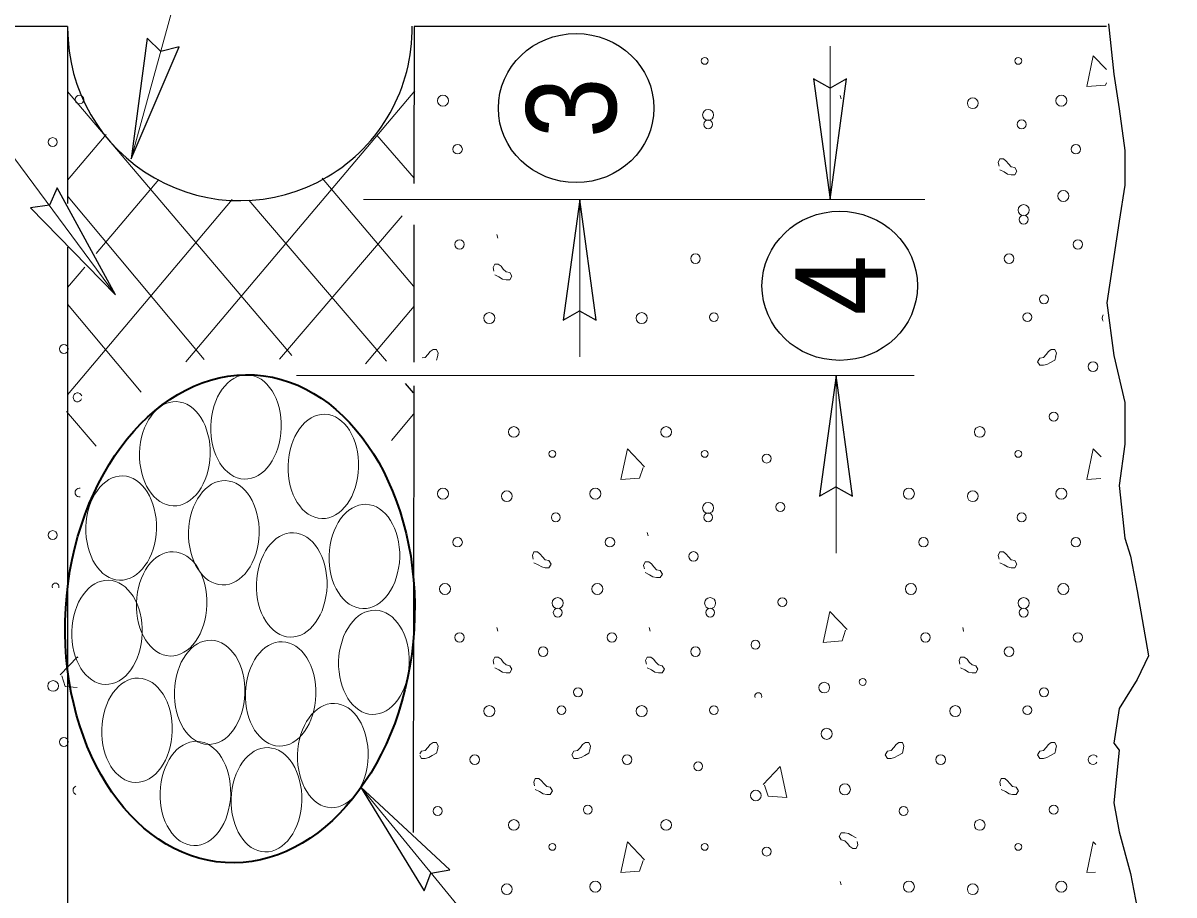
# Model space of a CAD drawing. Extents: x 912 to 1283, y -225 to 49.
# Drawn here: x 1150.73 to 1167.21, y -95.22 to -82.74 of the extents above; entities that cross this region are included whole.
import ezdxf

# ---------------------------------------------------------------- set-up
doc = ezdxf.new("R2010")
doc.units = 0
doc.header["$LTSCALE"] = 0.54
doc.layers.add('1', color=7, linetype='Continuous', lineweight=13)

msp = doc.modelspace()

# ---------------------------------------------------------------- linework, layer by layer
at = {"layer": '1', "lineweight": 25}
for p, q in [((1151.3631, -82.7847), (1149.4468, -82.7847)), ((1151.3631, -82.7847), (1151.3631, -85.3192)), ((1156.3299, -82.7847), (1156.3265, -85.0337)), ((1166.244, -82.7847), (1156.3299, -82.7847)), ((1156.3258, -85.6222), (1156.3232, -87.59)), ((1151.3631, -85.9463), (1151.3631, -96.6644)), ((1156.3202, -88.029), (1156.2045, -87.8946)), ((1156.3224, -87.9295), (1156.3134, -94.3248))]:
    msp.add_line(p, q, dxfattribs=at)
at = {"layer": '1'}
for p, q in [((1162.2848, -83.0663), (1162.2848, -85.2632)), ((1154.5754, -87.4947), (1151.3631, -83.7164)), ((1153.0609, -87.587), (1156.3397, -83.7067)), ((1151.3631, -84.9853), (1151.9182, -84.3312)), ((1156.3299, -84.9557), (1155.7944, -84.3409)), ((1151.7762, -86.0338), (1152.6715, -84.9756)), ((1156.3202, -86.5025), (1155.0114, -84.9557)), ((1151.3631, -88.0587), (1153.7226, -85.2632)), ((1153.3215, -87.5506), (1151.3728, -85.2234)), ((1153.9603, -85.273), (1155.9333, -87.5777)), ((1155.6059, -85.2632), (1163.6423, -85.2632)), ((1158.6995, -87.5152), (1158.6995, -85.2632)), ((1154.4001, -87.548), (1156.1594, -85.4957)), ((1151.3631, -86.522), (1151.611, -86.2291)), ((1152.4195, -88.0185), (1151.3631, -86.7601)), ((1156.3299, -86.7897), (1155.6329, -87.6167)), ((1154.6457, -87.7815), (1163.4894, -87.7815)), ((1162.37, -87.7815), (1162.37, -90.3235)), ((1151.7773, -88.7947), (1151.353, -88.2967)), ((1156.0039, -88.711), (1156.3202, -88.3366))]:
    msp.add_line(p, q, dxfattribs=at)
for points in [[(1152.0533, -86.6257), (1148.3491, -81.6251), (1148.3491, -69.5806)], [(1152.2764, -84.6804), (1155.2393, -73.9116), (1158.5193, -73.9116)], [(1166.2443, -83.4006), (1166.0543, -83.203), (1165.9616, -83.6462), (1166.2298, -83.6255), (1166.2418, -83.5898)], [(1162.4443, -83.8216), (1162.4319, -83.7731), (1162.4304, -83.772)], [(1164.7144, -84.8347), (1164.7764, -84.8659), (1164.8278, -84.8967), (1164.8797, -84.9072), (1164.9312, -84.9072), (1164.9619, -84.8554), (1164.9312, -84.8039), (1164.8797, -84.7934), (1164.8383, -84.7525), (1164.8072, -84.7112), (1164.7663, -84.6804), (1164.7144, -84.6804), (1164.6938, -84.7318), (1164.7043, -84.7832)], [(1157.5136, -85.7646), (1157.526, -85.813), (1157.5275, -85.8145)], [(1157.4824, -86.3398), (1157.544, -86.371), (1157.5958, -86.4018), (1157.6473, -86.4123), (1157.6988, -86.4123), (1157.7295, -86.3605), (1157.6988, -86.3091), (1157.6473, -86.2986), (1157.606, -86.2577), (1157.5752, -86.2163), (1157.5338, -86.1855), (1157.4824, -86.1855), (1157.4618, -86.237), (1157.4719, -86.2884)], [(1156.4444, -87.5307), (1156.4858, -87.5224), (1156.5271, -87.4811), (1156.5578, -87.4398), (1156.5992, -87.409), (1156.6506, -87.409), (1156.6713, -87.4605), (1156.6612, -87.5122)], [(1156.6619, -87.5142), (1156.6495, -87.5626), (1156.648, -87.5637)], [(1165.5049, -87.5637), (1165.443, -87.5945), (1165.3915, -87.6257), (1165.3401, -87.6358), (1165.2887, -87.6358), (1165.2575, -87.5844), (1165.2887, -87.5329), (1165.3401, -87.5224), (1165.381, -87.4811), (1165.4122, -87.4398), (1165.4535, -87.409), (1165.5049, -87.409), (1165.5256, -87.4605), (1165.5154, -87.5122)], [(1165.5162, -87.5142), (1165.5038, -87.5626), (1165.5023, -87.5637)], [(1159.6298, -89.0869), (1159.3823, -88.8292), (1159.2895, -89.2727), (1159.5576, -89.2522), (1159.6091, -89.0974)], [(1166.1678, -88.9476), (1166.0543, -88.8292), (1165.9616, -89.2727), (1166.1633, -89.2574)], [(1159.6673, -90.0276), (1159.6797, -90.0761), (1159.6812, -90.0772)], [(1158.0423, -90.4613), (1158.1043, -90.4922), (1158.1558, -90.5229), (1158.2072, -90.5334), (1158.259, -90.5334), (1158.2898, -90.482), (1158.259, -90.4306), (1158.2072, -90.42), (1158.1663, -90.3787), (1158.1351, -90.3374), (1158.0942, -90.3067), (1158.0423, -90.3067), (1158.0217, -90.3581), (1158.0322, -90.4099)], [(1164.7144, -90.4613), (1164.7764, -90.4922), (1164.8278, -90.5229), (1164.8797, -90.5334), (1164.9312, -90.5334), (1164.9619, -90.482), (1164.9312, -90.4306), (1164.8797, -90.42), (1164.8383, -90.3787), (1164.8072, -90.3374), (1164.7663, -90.3067), (1164.7144, -90.3067), (1164.6938, -90.3581), (1164.7043, -90.4099)], [(1159.6361, -90.6029), (1159.6977, -90.6337), (1159.7492, -90.6645), (1159.801, -90.675), (1159.8524, -90.675), (1159.8832, -90.6236), (1159.8524, -90.5722), (1159.801, -90.5616), (1159.7597, -90.5203), (1159.7285, -90.479), (1159.6876, -90.4482), (1159.6361, -90.4482), (1159.6154, -90.4997), (1159.6256, -90.5515)], [(1162.5281, -91.4167), (1162.2806, -91.1591), (1162.1878, -91.6022), (1162.456, -91.5816), (1162.5074, -91.4272)], [(1157.5136, -91.3912), (1157.526, -91.4396), (1157.5275, -91.4407)], [(1159.6958, -91.3912), (1159.7082, -91.4396), (1159.7098, -91.4407)], [(1164.1857, -91.3912), (1164.1981, -91.4396), (1164.1996, -91.4407)], [(1151.2613, -92.0687), (1151.5088, -91.811), (1151.5114, -91.8245)], [(1157.4824, -91.9665), (1157.544, -91.9972), (1157.5958, -92.0281), (1157.6473, -92.0386), (1157.6988, -92.0386), (1157.7295, -91.9872), (1157.6988, -91.9357), (1157.6473, -91.9252), (1157.606, -91.8838), (1157.5752, -91.8426), (1157.5338, -91.8117), (1157.4824, -91.8117), (1157.4618, -91.8632), (1157.4719, -91.915)], [(1159.6643, -91.9665), (1159.7263, -91.9972), (1159.7777, -92.0281), (1159.8292, -92.0386), (1159.8809, -92.0386), (1159.9118, -91.9872), (1159.8809, -91.9357), (1159.8292, -91.9252), (1159.7882, -91.8838), (1159.757, -91.8426), (1159.7161, -91.8117), (1159.6643, -91.8117), (1159.6436, -91.8632), (1159.6542, -91.915)], [(1164.1545, -91.9665), (1164.2161, -91.9972), (1164.2679, -92.0281), (1164.3194, -92.0386), (1164.3708, -92.0386), (1164.402, -91.9872), (1164.3708, -91.9357), (1164.3194, -91.9252), (1164.2781, -91.8838), (1164.2473, -91.8426), (1164.206, -91.8117), (1164.1545, -91.8117), (1164.1338, -91.8632), (1164.144, -91.915)], [(1151.5051, -92.247), (1151.3334, -92.2338), (1151.282, -92.0792)], [(1156.4103, -93.1993), (1156.4343, -93.1592), (1156.4858, -93.1487), (1156.5271, -93.1077), (1156.5578, -93.0664), (1156.5992, -93.0357), (1156.6506, -93.0357), (1156.6713, -93.0871), (1156.6612, -93.1385)], [(1158.8328, -93.19), (1158.7709, -93.2212), (1158.7194, -93.2519), (1158.668, -93.2624), (1158.6162, -93.2624), (1158.5853, -93.2107), (1158.6162, -93.1592), (1158.668, -93.1487), (1158.7089, -93.1077), (1158.7401, -93.0664), (1158.7814, -93.0357), (1158.8328, -93.0357), (1158.8535, -93.0871), (1158.8433, -93.1385)], [(1163.3228, -93.19), (1163.2612, -93.2212), (1163.2097, -93.2519), (1163.1578, -93.2624), (1163.1064, -93.2624), (1163.0756, -93.2107), (1163.1064, -93.1592), (1163.1578, -93.1487), (1163.1992, -93.1077), (1163.2303, -93.0664), (1163.2713, -93.0357), (1163.3228, -93.0357), (1163.3433, -93.0871), (1163.3333, -93.1385)], [(1165.5049, -93.19), (1165.443, -93.2212), (1165.3915, -93.2519), (1165.3401, -93.2624), (1165.2887, -93.2624), (1165.2575, -93.2107), (1165.2887, -93.1592), (1165.3401, -93.1487), (1165.381, -93.1077), (1165.4122, -93.0664), (1165.4535, -93.0357), (1165.5049, -93.0357), (1165.5256, -93.0871), (1165.5154, -93.1385)], [(1156.6506, -93.19), (1156.589, -93.2212), (1156.5372, -93.2519), (1156.4858, -93.2624), (1156.4343, -93.2624), (1156.4103, -93.2222)], [(1156.6619, -93.1404), (1156.6495, -93.1888), (1156.648, -93.1903)], [(1158.8441, -93.1404), (1158.8318, -93.1888), (1158.8303, -93.1903)], [(1163.334, -93.1404), (1163.3216, -93.1888), (1163.3201, -93.1903)], [(1165.5162, -93.1404), (1165.5038, -93.1888), (1165.5023, -93.1903)], [(1161.3249, -93.6383), (1161.5723, -93.3807), (1161.6651, -93.8238), (1161.397, -93.8032), (1161.3455, -93.6485)], [(1158.0626, -93.7071), (1158.1243, -93.7379), (1158.1757, -93.7687), (1158.2275, -93.7792), (1158.2789, -93.7792), (1158.3098, -93.7277), (1158.2789, -93.6759), (1158.2275, -93.6657), (1158.1862, -93.6245), (1158.155, -93.5832), (1158.1141, -93.5523), (1158.0626, -93.5523), (1158.042, -93.6038), (1158.0521, -93.6552)], [(1164.7348, -93.7071), (1164.7963, -93.7379), (1164.8482, -93.7687), (1164.8996, -93.7792), (1164.951, -93.7792), (1164.9818, -93.7277), (1164.951, -93.6759), (1164.8996, -93.6657), (1164.8583, -93.6245), (1164.8275, -93.5832), (1164.7862, -93.5523), (1164.7348, -93.5523), (1164.7141, -93.6038), (1164.7242, -93.6552)], [(1155.5608, -93.6714), (1160.6489, -99.8827), (1173.4794, -99.8827)], [(1162.6603, -94.3999), (1162.5987, -94.3687), (1162.5473, -94.338), (1162.4954, -94.3275), (1162.444, -94.3275), (1162.4132, -94.3792), (1162.444, -94.4307), (1162.4954, -94.4412), (1162.5368, -94.4822), (1162.5679, -94.5235), (1162.6088, -94.5547), (1162.6603, -94.5547), (1162.6809, -94.5028), (1162.6708, -94.4514)], [(1159.6298, -94.7135), (1159.3823, -94.4559), (1159.2895, -94.899), (1159.5576, -94.8783), (1159.6091, -94.724)], [(1166.0912, -94.4942), (1166.0543, -94.4559), (1165.9616, -94.899), (1166.0855, -94.8897)], [(1162.4443, -95.0744), (1162.4319, -95.0259), (1162.4304, -95.0248)]]:
    msp.add_lwpolyline(points, dxfattribs=at)
at = {"layer": '1', "lineweight": 25}
msp.add_lwpolyline([(1166.271, -82.7482), (1166.3473, -83.4685), (1166.4265, -83.9642), (1166.5058, -84.5591), (1166.5058, -85.0548), (1166.4265, -85.5704), (1166.2481, -86.7402), (1166.3473, -87.4939), (1166.5058, -88.168), (1166.5058, -88.7628), (1166.4265, -89.3577), (1166.5058, -90.111), (1166.5853, -90.369), (1166.6845, -90.8647), (1166.843, -91.7963), (1166.6845, -92.1336), (1166.4265, -92.5501), (1166.3473, -93.0457), (1166.4265, -93.1449), (1166.3473, -93.8982), (1166.4265, -94.3147), (1166.5853, -94.9095), (1166.6845, -95.4052)], dxfattribs=at)
for points in [[(1152.2764, -84.6804), (1152.9633, -83.0783), (1152.7015, -83.1448), (1152.5058, -82.9526)], [(1162.2848, -85.2632), (1162.5221, -83.5365), (1162.2873, -83.6702), (1162.0474, -83.5365)], [(1152.0533, -86.6257), (1151.2163, -85.0968), (1151.107, -85.3439), (1150.8348, -85.3792)], [(1158.6995, -85.2632), (1158.4622, -86.9899), (1158.6969, -86.8562), (1158.9368, -86.9899)], [(1162.37, -87.7815), (1162.1327, -89.5082), (1162.3673, -89.3746), (1162.6073, -89.5082)], [(1155.5608, -93.6714), (1156.4715, -95.1574), (1156.5683, -94.9054), (1156.8388, -94.857)]]:
    msp.add_lwpolyline(points, close=True, dxfattribs=at)
at = {"layer": '1'}
for centre, radius in [((1160.4907, -83.2769), 0.0495), ((1164.9808, -83.2769), 0.0495), ((1151.5371, -83.8308), 0.0637), ((1156.7417, -83.8469), 0.079), ((1164.3285, -83.8835), 0.0764), ((1165.596, -83.8469), 0.079), ((1160.5386, -84.0507), 0.079), ((1160.5395, -84.186), 0.0637), ((1165.0296, -84.186), 0.0637), ((1151.1531, -84.4402), 0.0637), ((1156.9509, -84.5416), 0.0682), ((1165.8052, -84.5416), 0.0682), ((1165.6244, -85.2105), 0.079), ((1165.0572, -85.4142), 0.079), ((1165.058, -85.5495), 0.0637), ((1156.9793, -85.9051), 0.0682), ((1165.8336, -85.9051), 0.0682), ((1160.3579, -86.1088), 0.0682), ((1164.848, -86.1088), 0.0682), ((1165.348, -86.69), 0.0637), ((1157.4055, -86.96), 0.079), ((1159.5876, -86.96), 0.079), ((1160.6211, -86.9461), 0.0637), ((1165.1112, -86.9461), 0.0637), ((1151.3132, -87.4012), 0.0637), ((1166.0505, -87.6546), 0.0682), ((1165.4881, -88.3704), 0.0637), ((1157.7563, -88.5897), 0.0764), ((1159.9383, -88.5897), 0.0764), ((1164.4284, -88.5897), 0.0764), ((1158.3086, -88.9033), 0.0495), ((1160.4907, -88.9033), 0.0495), ((1161.3767, -88.9707), 0.0637), ((1164.9808, -88.9033), 0.0495), ((1156.7417, -89.4733), 0.079), ((1157.6563, -89.5099), 0.0764), ((1158.9238, -89.4733), 0.079), ((1163.4139, -89.4733), 0.079), ((1164.3285, -89.5099), 0.0764), ((1165.596, -89.4733), 0.079), ((1160.5386, -89.6771), 0.079), ((1161.5722, -89.6632), 0.0637), ((1158.3574, -89.8124), 0.0637), ((1160.5395, -89.8124), 0.0637), ((1165.0296, -89.8124), 0.0637), ((1151.1531, -90.0666), 0.0637), ((1156.9509, -90.168), 0.0682), ((1159.133, -90.168), 0.0682), ((1163.6231, -90.168), 0.0682), ((1165.8052, -90.168), 0.0682), ((1160.3295, -90.3717), 0.0682), ((1156.7701, -90.8369), 0.079), ((1158.9522, -90.8369), 0.079), ((1163.4423, -90.8369), 0.079), ((1165.6244, -90.8369), 0.079), ((1158.385, -91.0406), 0.079), ((1160.5671, -91.0406), 0.079), ((1161.6006, -91.0267), 0.0637), ((1165.0572, -91.0406), 0.079), ((1158.3858, -91.1759), 0.0637), ((1160.5679, -91.1759), 0.0637), ((1165.058, -91.1759), 0.0637), ((1156.9793, -91.5315), 0.0682), ((1159.1614, -91.5315), 0.0682), ((1163.6515, -91.5315), 0.0682), ((1165.8336, -91.5315), 0.0682), ((1161.2166, -91.6361), 0.0637), ((1158.1758, -91.7352), 0.0682), ((1160.3579, -91.7352), 0.0682), ((1164.848, -91.7352), 0.0682), ((1162.7523, -92.1693), 0.0495), ((1151.1587, -92.2258), 0.0764), ((1158.6758, -92.3164), 0.0637), ((1162.2017, -92.2495), 0.0764), ((1165.348, -92.3164), 0.0637), ((1157.4055, -92.5864), 0.079), ((1158.439, -92.5725), 0.0637), ((1159.5876, -92.5864), 0.079), ((1160.6211, -92.5725), 0.0637), ((1164.0776, -92.5864), 0.079), ((1165.1112, -92.5725), 0.0637), ((1162.2368, -92.9116), 0.079), ((1151.3132, -93.0276), 0.0637), ((1157.1963, -93.281), 0.0682), ((1159.3784, -93.281), 0.0682), ((1163.8685, -93.281), 0.0682), ((1160.3964, -93.3767), 0.0637), ((1161.2222, -93.7952), 0.0764), ((1162.497, -93.7067), 0.079), ((1158.8159, -93.9968), 0.0637), ((1165.4881, -93.9968), 0.0637), ((1156.6652, -94.017), 0.0637), ((1163.3374, -94.017), 0.0637), ((1157.7563, -94.2161), 0.0764), ((1159.9383, -94.2161), 0.0764), ((1164.4284, -94.2161), 0.0764), ((1158.3086, -94.5297), 0.0495), ((1160.4907, -94.5297), 0.0495), ((1161.3767, -94.5971), 0.0637), ((1164.9808, -94.5297), 0.0495), ((1157.6563, -95.1363), 0.0764), ((1158.9238, -95.0998), 0.079), ((1163.4139, -95.0998), 0.079), ((1164.3285, -95.1363), 0.0764), ((1165.596, -95.0998), 0.079)]:
    msp.add_circle(centre, radius, dxfattribs=at)
at = {"layer": '1', "lineweight": 25}
msp.add_arc((1153.8343, -82.811), 2.4674, 179.96297, 0.73536, dxfattribs=at)
at = {"layer": '1'}
for centre, radius, start, end in [((1166.2597, -86.96), 0.079, 144.03265, 214.38507), ((1151.5087, -88.0937), 0.0637, 20.53821, 337.73064), ((1151.5371, -89.4572), 0.0637, 79.85526, 278.4136), ((1151.1936, -90.8036), 0.0495, 337.44276, 202.55724), ((1161.2571, -92.3731), 0.0495, 337.44276, 202.55724), ((1166.0505, -93.281), 0.0682, 32.07375, 326.34397), ((1151.5087, -93.7201), 0.0637, 112.95191, 245.31694)]:
    msp.add_arc(centre, radius, start, end, dxfattribs=at)
at = {"layer": '1', "lineweight": 25}
for centre in [(1158.6484, -83.9528), (1162.4232, -86.4974)]:
    msp.add_ellipse(centre, major_axis=(-1.1134, 0), ratio=0.958588, dxfattribs=at)
at = {"layer": '1', "lineweight": 35}
msp.add_ellipse((1153.8343, -91.2645), major_axis=(0.2106, 3.4903), ratio=0.714679, dxfattribs=at)
at = {"layer": '1'}
for centre in [(1153.9205, -88.5176), (1152.9026, -88.9021), (1155.0289, -89.0831), (1152.1336, -89.9652), (1153.6038, -90.033), (1155.6169, -90.3723), (1154.5764, -90.7795), (1152.8574, -91.0509), (1151.93, -91.4581), (1155.7527, -91.8878), (1153.4002, -92.3175), (1154.4181, -92.3402), (1152.3598, -92.8604), (1155.1645, -93.2224), (1153.1966, -93.7652), (1154.2145, -93.8556)]:
    msp.add_ellipse(centre, major_axis=(0.0226, 0.7464), ratio=0.676729, dxfattribs=at)

# ---------------------------------------------------------------- texts
at = {"layer": '1', "width": 0.9}
for s, p in [('3', (1159.2227, -84.3807)), ('4', (1163.0786, -86.9197))]:
    msp.add_text(s, height=1.289, rotation=90, dxfattribs=at).set_placement(p)

doc.saveas('drawing.dxf')
